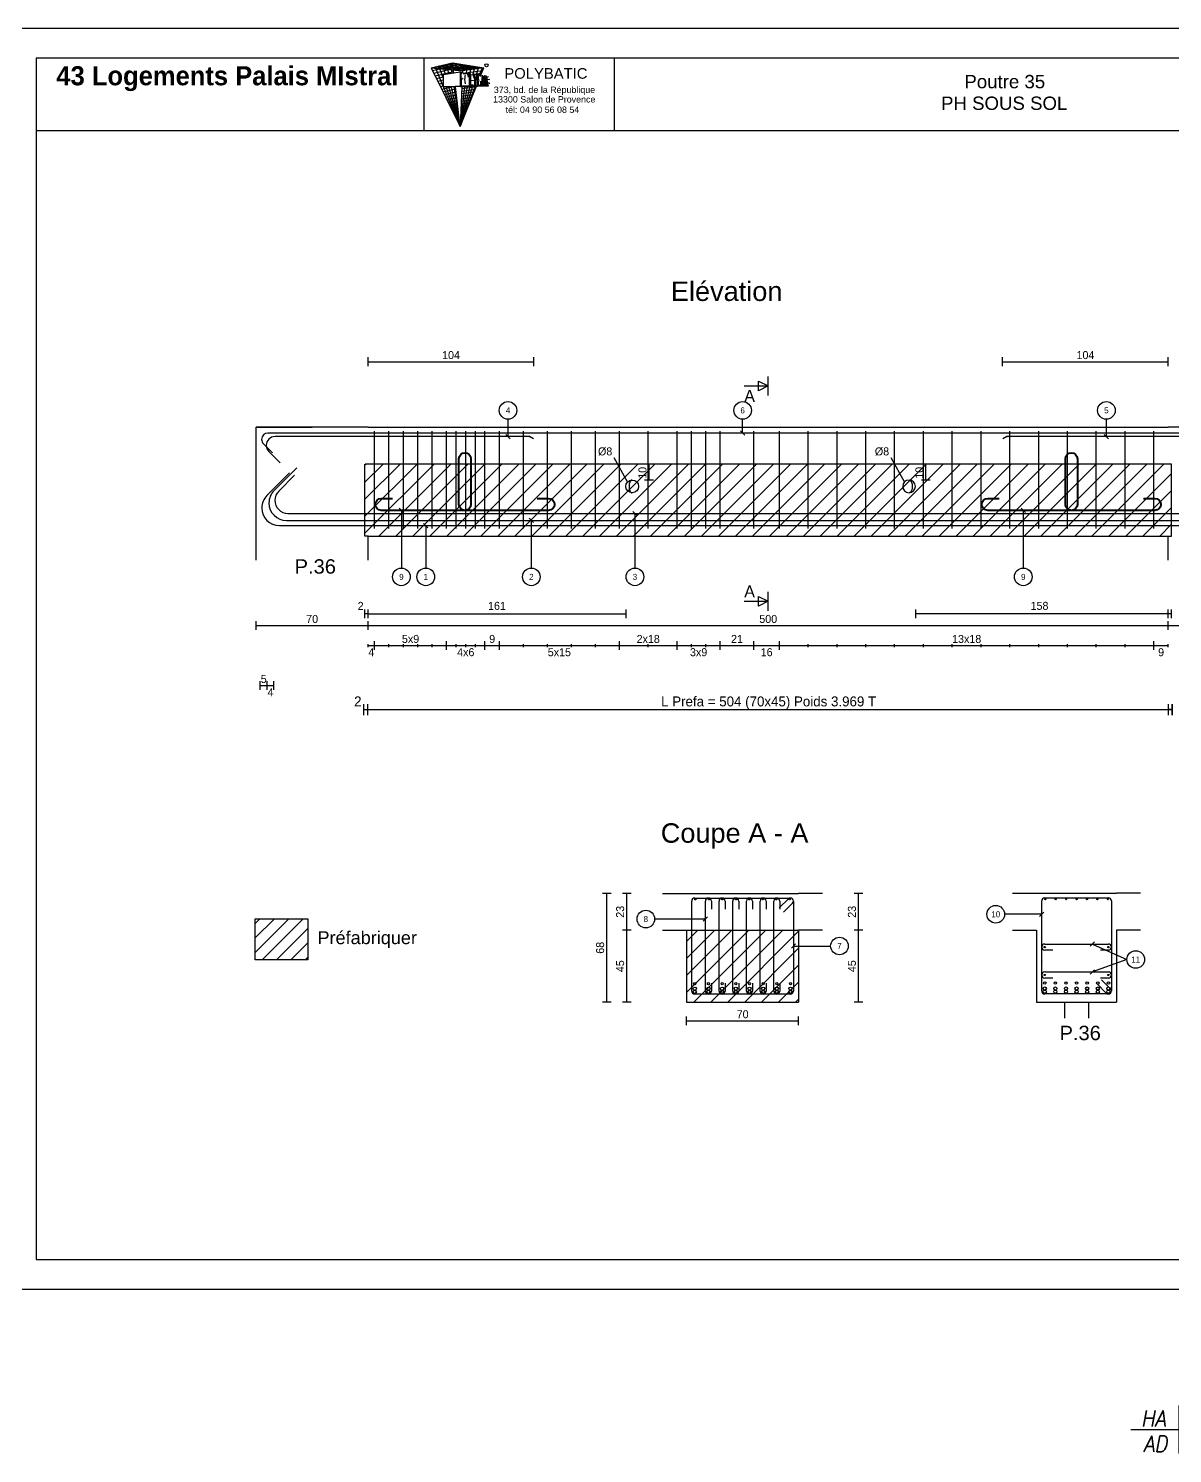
# Model space of a CAD drawing. Extents: x -12912 to 27386, y 1818 to 8189.
# Drawn here: x 14751 to 15466, y 3080 to 3971 of the extents above; entities that cross this region are included whole.
import ezdxf
from ezdxf.enums import TextEntityAlignment as Align

# ---------------------------------------------------------------- set-up
doc = ezdxf.new("R2010")
doc.units = 0
doc.header["$MEASUREMENT"] = 0
doc.linetypes.add('CONTINUE', pattern=[0])
doc.linetypes.add('MEDIUM_DASH', pattern=[0.5, 0.35, -0.15])
doc.layers.get('0').update_dxf_attribs({"linetype": 'CONTINUOUS'})
for name, color, linetype in [('1', 7, 'CONTINUOUS'), ('104', 7, 'CONTINUOUS'), ('173', 7, 'CONTINUOUS'), ('5', 7, 'CONTINUOUS'), ('6', 7, 'CONTINUOUS'), ('7', 7, 'CONTINUOUS'), ('GO-CARTOUCHE', 7, 'CONTINUOUS'), ('GO-TEXTE', 9, 'CONTINUOUS'), ('PYC-HACHURE', 7, 'CONTINUOUS'), ('RDC COFFRAGE', 7, 'CONTINUOUS'), ('STR_TXT', 102, 'CONTINUOUS')]:
    doc.layers.add(name, color=color, linetype=linetype)
doc.layers.add('PYC- HACHURES', color=7, linetype='CONTINUOUS', lineweight=18)
doc.styles.add('ARIAL', font='ARIAL.TTF')
doc.styles.add('Tableau', font='romans.shx', dxfattribs={"width": 0.9, "oblique": 10})
doc.styles.add('TEXTEBA', font='ARIAL.TTF')
pattern_1 = [(45, (-3862.125, -0.885), (-5.303301, 5.303301), [])]

# ---------------------------------------------------------------- blocks, each defined once
blk = doc.blocks.new('A$C20507BFC')
at = {"layer": 'RDC COFFRAGE', "color": 5, "linetype": 'CONTINUE', "lineweight": 40, "ltscale": 0.01}
for points in [[(56, 36.05), (56, 36.05)], [(52.25, 32.3), (52.25, 3.75)], [(59.75, 3.75), (59.75, 32.3)], [(0, 3.75), (0, 3.75)], [(10.84, 7.49), (3.75, 7.49)], [(108.25, 7.49), (101.16, 7.49)], [(112, 3.75), (112, 3.75)], [(3.75, 0), (56, 0)], [(56, 0), (108.25, 0)]]:
    blk.add_lwpolyline(points, dxfattribs=at)
for centre, start, end in [((56, 32.3), 90, 180), ((56, 32.3), 0, 90), ((3.75, 3.75), 90, 180), ((3.75, 3.75), 180, 270), ((56, 3.75), 180, 270), ((56, 3.75), 270, 0), ((108.25, 3.75), 0, 90), ((108.25, 3.75), 270, 0)]:
    blk.add_arc(centre, 3.75, start, end, dxfattribs=at)
blk = doc.blocks.new('A$C2346579C')
at = {"layer": '173', "color": 173}
for points in [[(0, 1.9), (0, 1.9)], [(1.9, 3.8), (41.69, 3.8)], [(43.59, 1.9), (43.59, 1.9)], [(6.9, 0), (1.9, 0)], [(41.69, 0), (36.69, 0)]]:
    blk.add_lwpolyline(points, dxfattribs=at)
for centre, start, end in [((1.9, 1.9), 90, 180), ((1.9, 1.9), 180, 270), ((41.69, 1.9), 0, 90), ((41.69, 1.9), 270, 0)]:
    blk.add_arc(centre, 1.9, start, end, dxfattribs=at)
blk = doc.blocks.new('A$C5E66155F')
at = {"layer": '7', "color": 7}
for points in [[(2.01, 4.39), (2, 4)], [(2, 4), (2.01, 3.61)], [(2.04, 4.78), (2.01, 4.39)], [(2.01, 3.61), (2.04, 3.22)], [(2.09, 5.16), (2.04, 4.78)], [(2.04, 3.22), (2.09, 2.84)], [(2.15, 5.53), (2.09, 5.16)], [(2.09, 2.84), (2.15, 2.47)], [(2.24, 5.89), (2.15, 5.53)], [(2.15, 2.47), (2.24, 2.11)], [(2.34, 6.22), (2.24, 5.89)], [(2.24, 2.11), (2.34, 1.78)], [(2.45, 6.54), (2.34, 6.22)], [(2.34, 1.78), (2.45, 1.46)], [(2.59, 6.83), (2.45, 6.54)], [(2.45, 1.46), (2.59, 1.17)], [(2.73, 7.09), (2.59, 6.83)], [(2.59, 1.17), (2.73, 0.91)], [(2.89, 7.33), (2.73, 7.09)], [(2.73, 0.91), (2.89, 0.67)], [(3.06, 7.53), (2.89, 7.33)], [(2.89, 0.67), (3.06, 0.47)], [(3.23, 7.7), (3.06, 7.53)], [(3.06, 0.47), (3.23, 0.3)], [(3.42, 7.83), (3.23, 7.7)], [(3.23, 0.3), (3.42, 0.17)], [(3.61, 7.92), (3.42, 7.83)], [(3.42, 0.17), (3.61, 0.08)], [(3.8, 7.98), (3.61, 7.92)], [(3.61, 0.08), (3.8, 0.02)], [(4, 8), (3.8, 7.98)], [(3.8, 0.02), (4, 0)]]:
    blk.add_lwpolyline(points, dxfattribs=at)
blk.add_circle((4, 4), 4, dxfattribs=at)
blk = doc.blocks.new('Smallsp')
at = {"layer": 'STR_TXT', "linetype": 'Continuous'}
for points in [[(0, 15), (0, -15)], [(-30, 0), (40, 0)]]:
    blk.add_lwpolyline(points, dxfattribs=at)
at = {"layer": 'STR_TXT', "linetype": 'Continuous', "style": 'Tableau', "oblique": 10, "width": 0.9}
for s, p in [('HA', (-23.6, 1.89)), ('AD', (-22.2, -13.94))]:
    blk.add_text(s, height=10, dxfattribs=at).set_placement(p)
for tag, p in [('SPAD', (1.4, 1.89)), ('SPHA', (1.4, -14.11))]:
    blk.add_attdef(tag, p, '', height=10, dxfattribs=at)

msp = doc.modelspace()

# ---------------------------------------------------------------- hatches: boundary and pattern name
at = {"layer": 'PYC- HACHURES', "lineweight": 15}
h = msp.add_hatch(dxfattribs=at)
h.set_pattern_fill('ANSI31', color=104, scale=60, style=0)
h.set_pattern_definition(pattern_1)
h.paths.add_polyline_path([(15465.477, 3698.435), (14961.477, 3698.435), (14961.477, 3653.435), (14963.477, 3653.435), (15463.477, 3653.435), (15465.477, 3653.435)])
h = msp.add_hatch(dxfattribs=at)
h.set_pattern_fill('ANSI31', color=104, scale=2, style=0)
h.set_pattern_definition([(45, (15098.1707, 4846.948), (-4.490128, 4.490128), [])])
h.paths.add_polyline_path([(14925.777, 3414.374), (14892.856, 3414.374), (14892.856, 3388.723), (14925.777, 3388.723)])
h = msp.add_hatch(dxfattribs=at)
h.set_pattern_fill('ANSI31', color=104, scale=60, style=0)
h.set_pattern_definition(pattern_1)
h.paths.add_polyline_path([(15232.477, 3407.219), (15162.477, 3407.219), (15162.477, 3362.219), (15232.477, 3362.219)])

# ---------------------------------------------------------------- linework, layer by layer
at = {"color": 7, "linetype": 'Continuous'}
for p, q in [((15398.669, 3362.294), (15398.669, 3352.322)), ((15413.631, 3362.294), (15413.631, 3352.322))]:
    msp.add_line(p, q, dxfattribs=at)
at = {"layer": '1', "color": 1}
for points in [[(14918.841, 3696.106), (14904.699, 3681.964)], [(14914.341, 3692.856), (14900.199, 3678.714)], [(14917.478, 3691.433), (14907.579, 3681.534)], [(14896.977, 3670.935), (14896.977, 3670.935)], [(14901.477, 3674.185), (14901.477, 3674.185)], [(14905.177, 3675.735), (14905.177, 3675.735)], [(14907.977, 3659.935), (15486.977, 3659.935)], [(14912.477, 3663.185), (15482.477, 3663.185)], [(14913.377, 3667.535), (15481.577, 3667.535)]]:
    msp.add_lwpolyline(points, dxfattribs=at)
for centre, radius in [((15167.577, 3373.819), 0.7), ((15176.12, 3373.819), 0.7), ((15184.663, 3373.819), 0.7), ((15193.206, 3373.819), 0.7), ((15201.749, 3373.819), 0.7), ((15210.292, 3373.819), 0.7), ((15218.834, 3373.819), 0.7), ((15227.377, 3373.819), 0.7), ((15386.25, 3374.194), 0.8), ((15392.884, 3374.194), 0.8), ((15399.517, 3374.194), 0.8), ((15406.15, 3374.194), 0.8), ((15412.784, 3374.194), 0.8), ((15419.417, 3374.194), 0.8), ((15426.05, 3374.194), 0.8), ((15167.577, 3370.719), 1), ((15167.577, 3368.719), 1), ((15176.12, 3370.719), 1), ((15176.12, 3368.719), 1), ((15184.663, 3370.719), 1), ((15184.663, 3368.719), 1), ((15193.206, 3370.719), 1), ((15193.206, 3368.719), 1), ((15201.749, 3370.719), 1), ((15201.749, 3368.719), 1), ((15210.292, 3370.719), 1), ((15210.292, 3368.719), 1), ((15218.834, 3370.719), 1), ((15218.834, 3368.719), 1), ((15227.377, 3370.719), 1), ((15227.377, 3368.719), 1), ((15386.25, 3370.794), 1), ((15386.25, 3368.794), 1), ((15392.884, 3370.794), 1), ((15392.884, 3368.794), 1), ((15399.517, 3370.794), 1), ((15399.517, 3368.794), 1), ((15406.15, 3370.794), 1), ((15406.15, 3368.794), 1), ((15412.784, 3370.794), 1), ((15412.784, 3368.794), 1), ((15419.417, 3370.794), 1), ((15419.417, 3368.794), 1), ((15426.05, 3370.794), 1), ((15426.05, 3368.794), 1)]:
    msp.add_circle(centre, radius, dxfattribs=at)
for centre, radius, start, end in [((14907.977, 3670.935), 11, 135, 180), ((14912.477, 3674.185), 11, 135, 180), ((14913.377, 3675.735), 8.2, 135, 180), ((14907.977, 3670.935), 11, 180, 270), ((14912.477, 3674.185), 11, 180, 270), ((14913.377, 3675.735), 8.2, 180, 270)]:
    msp.add_arc(centre, radius, start, end, dxfattribs=at)
at = {"layer": '104', "color": 104}
for points in [[(15213.477, 3747.185), (15207.477, 3744.185), (15207.477, 3750.185), (15213.477, 3747.185)], [(15213.477, 3612.685), (15207.477, 3609.685), (15207.477, 3615.685), (15213.477, 3612.685)]]:
    msp.add_lwpolyline(points, close=True, dxfattribs=at)
for points in [[(15213.477, 3741.185), (15213.477, 3753.185)], [(15198.477, 3747.185), (15213.477, 3747.185)], [(15213.477, 3606.685), (15213.477, 3618.685)], [(15198.477, 3612.685), (15213.477, 3612.685)]]:
    msp.add_lwpolyline(points, dxfattribs=at)
at = {"layer": '173', "color": 173}
for points in [[(14896.877, 3713.835), (14896.877, 3713.835)], [(15494.177, 3717.735), (14900.777, 3717.735)], [(14967.477, 3658.135), (14967.477, 3718.935)], [(14976.477, 3658.135), (14976.477, 3718.935)], [(14985.477, 3658.135), (14985.477, 3718.935)], [(14994.477, 3658.135), (14994.477, 3718.935)], [(15003.477, 3658.135), (15003.477, 3718.935)], [(15012.477, 3658.135), (15012.477, 3718.935)], [(15018.477, 3658.135), (15018.477, 3718.935)], [(15024.477, 3658.135), (15024.477, 3718.935)], [(15030.477, 3658.135), (15030.477, 3718.935)], [(15036.477, 3658.135), (15036.477, 3718.935)], [(15045.477, 3658.135), (15045.477, 3718.935)], [(15060.477, 3658.135), (15060.477, 3718.935)], [(15075.477, 3658.135), (15075.477, 3718.935)], [(15090.477, 3658.135), (15090.477, 3718.935)], [(15105.477, 3658.135), (15105.477, 3718.935)], [(15120.477, 3658.135), (15120.477, 3718.935)], [(15138.477, 3658.135), (15138.477, 3718.935)], [(15156.477, 3658.135), (15156.477, 3718.935)], [(15165.477, 3658.135), (15165.477, 3718.935)], [(15174.477, 3658.135), (15174.477, 3718.935)], [(15183.477, 3658.135), (15183.477, 3718.935)], [(15204.477, 3658.135), (15204.477, 3718.935)], [(15220.477, 3658.135), (15220.477, 3718.935)], [(15238.477, 3658.135), (15238.477, 3718.935)], [(15256.477, 3658.135), (15256.477, 3718.935)], [(15274.477, 3658.135), (15274.477, 3718.935)], [(15292.477, 3658.135), (15292.477, 3718.935)], [(15310.477, 3658.135), (15310.477, 3718.935)], [(15328.477, 3658.135), (15328.477, 3718.935)], [(15346.477, 3658.135), (15346.477, 3718.935)], [(15364.477, 3658.135), (15364.477, 3718.935)], [(15382.477, 3658.135), (15382.477, 3718.935)], [(15400.477, 3658.135), (15400.477, 3718.935)], [(15418.477, 3658.135), (15418.477, 3718.935)], [(15436.477, 3658.135), (15436.477, 3718.935)], [(15454.477, 3658.135), (15454.477, 3718.935)], [(14898.02, 3711.078), (14903.676, 3705.421)], [(15167.577, 3427.319), (15227.377, 3427.319)], [(15176.12, 3427.319), (15176.12, 3427.319)], [(15184.663, 3427.319), (15184.663, 3427.319)], [(15193.206, 3427.319), (15193.206, 3427.319)], [(15201.749, 3427.319), (15201.749, 3427.319)], [(15210.292, 3427.319), (15210.292, 3427.319)], [(15218.834, 3427.319), (15218.834, 3427.319)], [(15227.377, 3427.319), (15227.377, 3427.319)], [(15386.25, 3427.394), (15426.05, 3427.394)], [(15392.884, 3427.394), (15392.884, 3427.394)], [(15399.517, 3427.394), (15399.517, 3427.394)], [(15406.15, 3427.394), (15406.15, 3427.394)], [(15412.784, 3427.394), (15412.784, 3427.394)], [(15419.417, 3427.394), (15419.417, 3427.394)], [(15426.05, 3427.394), (15426.05, 3427.394)], [(15165.677, 3369.219), (15165.677, 3425.419)], [(15174.22, 3369.219), (15174.22, 3425.419)], [(15178.02, 3425.419), (15178.02, 3420.419)], [(15182.763, 3369.219), (15182.763, 3425.419)], [(15186.563, 3425.419), (15186.563, 3420.419)], [(15191.306, 3369.219), (15191.306, 3425.419)], [(15195.106, 3425.419), (15195.106, 3420.419)], [(15199.849, 3369.219), (15199.849, 3425.419)], [(15203.649, 3425.419), (15203.649, 3420.419)], [(15208.392, 3369.219), (15208.392, 3425.419)], [(15212.192, 3425.419), (15212.192, 3420.419)], [(15216.934, 3369.219), (15216.934, 3425.419)], [(15220.377, 3421.106), (15226.034, 3426.763)], [(15220.734, 3425.419), (15220.734, 3420.419)], [(15228.721, 3424.076), (15223.064, 3418.419)], [(15229.277, 3425.419), (15229.277, 3369.219)], [(15229.277, 3425.419), (15229.277, 3425.419)], [(15384.35, 3369.294), (15384.35, 3425.494)], [(15427.95, 3425.494), (15427.95, 3369.294)], [(15427.95, 3425.494), (15427.95, 3425.494)], [(15385.024, 3387.605), (15385.024, 3387.605)], [(15178.02, 3374.219), (15178.02, 3369.219)], [(15186.563, 3374.219), (15186.563, 3369.219)], [(15195.106, 3374.219), (15195.106, 3369.219)], [(15203.649, 3374.219), (15203.649, 3369.219)], [(15212.192, 3374.219), (15212.192, 3369.219)], [(15220.734, 3374.219), (15220.734, 3369.219)], [(15427.394, 3370.638), (15421.737, 3376.294)], [(15227.377, 3367.319), (15167.577, 3367.319)], [(15176.12, 3367.319), (15176.12, 3367.319)], [(15184.663, 3367.319), (15184.663, 3367.319)], [(15193.206, 3367.319), (15193.206, 3367.319)], [(15201.749, 3367.319), (15201.749, 3367.319)], [(15210.292, 3367.319), (15210.292, 3367.319)], [(15218.834, 3367.319), (15218.834, 3367.319)], [(15426.05, 3367.394), (15386.25, 3367.394)], [(15392.884, 3367.394), (15392.884, 3367.394)], [(15399.517, 3367.394), (15399.517, 3367.394)], [(15406.15, 3367.394), (15406.15, 3367.394)], [(15412.784, 3367.394), (15412.784, 3367.394)], [(15419.05, 3373.607), (15424.707, 3367.951)], [(15419.417, 3367.394), (15419.417, 3367.394)]]:
    msp.add_lwpolyline(points, dxfattribs=at)
for centre in [(15167.977, 3426.519), (15176.406, 3426.519), (15184.834, 3426.519), (15193.263, 3426.519), (15201.692, 3426.519), (15210.12, 3426.519), (15218.549, 3426.519), (15226.977, 3426.519), (15386.65, 3426.594), (15393.15, 3426.594), (15399.65, 3426.594), (15406.15, 3426.594), (15412.65, 3426.594), (15419.15, 3426.594), (15425.65, 3426.594), (15386.25, 3396.668), (15426.04, 3396.668), (15386.25, 3379.23), (15426.04, 3379.23)]:
    msp.add_circle(centre, 0.4, dxfattribs=at)
for centre, radius, start, end in [((14900.777, 3713.835), 3.9, 90, 180), ((14900.777, 3713.835), 3.9, 180, 225), ((15167.577, 3425.419), 1.9, 90, 180), ((15176.12, 3425.419), 1.9, 90, 180), ((15176.12, 3425.419), 1.9, 0, 90), ((15184.663, 3425.419), 1.9, 90, 180), ((15184.663, 3425.419), 1.9, 0, 90), ((15193.206, 3425.419), 1.9, 90, 180), ((15193.206, 3425.419), 1.9, 0, 90), ((15201.749, 3425.419), 1.9, 90, 180), ((15201.749, 3425.419), 1.9, 0, 90), ((15210.292, 3425.419), 1.9, 90, 180), ((15210.292, 3425.419), 1.9, 0, 90), ((15218.834, 3425.419), 1.9, 90, 180), ((15218.834, 3425.419), 1.9, 0, 90), ((15227.377, 3425.419), 1.9, 90, 135), ((15227.377, 3425.419), 1.9, 0, 90), ((15386.25, 3425.494), 1.9, 90, 180), ((15426.05, 3425.494), 1.9, 0, 90), ((15227.377, 3425.419), 1.9, 315, 0), ((15167.577, 3369.219), 1.9, 180, 270), ((15176.12, 3369.219), 1.9, 180, 270), ((15176.12, 3369.219), 1.9, 270, 0), ((15184.663, 3369.219), 1.9, 180, 270), ((15184.663, 3369.219), 1.9, 270, 0), ((15193.206, 3369.219), 1.9, 180, 270), ((15193.206, 3369.219), 1.9, 270, 0), ((15201.749, 3369.219), 1.9, 180, 270), ((15201.749, 3369.219), 1.9, 270, 0), ((15210.292, 3369.219), 1.9, 180, 270), ((15210.292, 3369.219), 1.9, 270, 0), ((15218.834, 3369.219), 1.9, 180, 270), ((15218.834, 3369.219), 1.9, 270, 0), ((15227.377, 3369.219), 1.9, 270, 0), ((15386.25, 3369.294), 1.9, 180, 270), ((15426.05, 3369.294), 1.9, 225, 270), ((15426.05, 3369.294), 1.9, 270, 0), ((15426.05, 3369.294), 1.9, 0, 45)]:
    msp.add_arc(centre, radius, start, end, dxfattribs=at)
at = {"layer": '5', "color": 5}
for p, q in [((15117.075, 3702.561), (15125.563, 3687.176)), ((15290.075, 3702.561), (15298.563, 3687.176)), ((15124.477, 3607.541), (15124.477, 3602.041)), ((15305.477, 3607.541), (15305.477, 3602.041)), ((14963.477, 3604.791), (14961.477, 3604.791)), ((14963.477, 3604.791), (15124.477, 3604.791)), ((15463.477, 3604.791), (15305.477, 3604.791)), ((15465.477, 3604.791), (15463.477, 3604.791))]:
    msp.add_line(p, q, dxfattribs=at)
for points in [[(14963.477, 3759.602), (14963.477, 3765.102)], [(14963.477, 3762.352), (15067.058, 3762.352)], [(15067.058, 3759.602), (15067.058, 3765.102)], [(15359.897, 3759.602), (15359.897, 3765.102)], [(15359.897, 3762.352), (15463.477, 3762.352)], [(15463.477, 3759.602), (15463.477, 3765.102)], [(15064.325, 3715.585), (14905.277, 3715.585)], [(15066.808, 3714.152), (15064.325, 3715.585)], [(15362.629, 3715.585), (15360.147, 3714.152)], [(15489.677, 3715.585), (15362.629, 3715.585)], [(14899.777, 3710.085), (14899.777, 3710.085)], [(14901.388, 3706.196), (14908.459, 3699.125)], [(15141.757, 3698.435), (15136.257, 3698.435)], [(15139.007, 3688.435), (15139.007, 3698.435)], [(15314.757, 3698.435), (15309.257, 3698.435)], [(15312.007, 3688.435), (15312.007, 3698.435)], [(15141.757, 3688.435), (15136.257, 3688.435)], [(15314.757, 3688.435), (15309.257, 3688.435)], [(14961.477, 3602.041), (14961.477, 3607.541)], [(14963.477, 3602.041), (14963.477, 3607.541)], [(15463.477, 3602.041), (15463.477, 3607.541)], [(15465.477, 3602.041), (15465.477, 3607.541)], [(14893.477, 3594.769), (14893.477, 3600.269)], [(14893.477, 3597.519), (14963.477, 3597.519)], [(14963.477, 3594.769), (14963.477, 3600.269)], [(14963.477, 3597.519), (15463.477, 3597.519)], [(15463.477, 3594.769), (15463.477, 3600.269)], [(15463.477, 3597.519), (15501.477, 3597.519)], [(14967.477, 3582.269), (14967.477, 3587.769)], [(15012.477, 3582.269), (15012.477, 3587.769)], [(15036.477, 3582.269), (15036.477, 3587.769)], [(15045.477, 3582.269), (15045.477, 3587.769)], [(15120.477, 3582.269), (15120.477, 3587.769)], [(15156.477, 3582.269), (15156.477, 3587.769)], [(15183.477, 3582.269), (15183.477, 3587.769)], [(15204.477, 3582.269), (15204.477, 3587.769)], [(15220.477, 3582.269), (15220.477, 3587.769)], [(15454.477, 3582.269), (15454.477, 3587.769)], [(14963.477, 3584.102), (14963.477, 3585.935)], [(14963.477, 3585.019), (14967.477, 3585.019)], [(14967.477, 3584.102), (14967.477, 3585.935)], [(14967.477, 3585.019), (14976.477, 3585.019)], [(14967.477, 3585.019), (15012.477, 3585.019)], [(14976.477, 3584.102), (14976.477, 3585.935)], [(14976.477, 3585.019), (14985.477, 3585.019)], [(14985.477, 3584.102), (14985.477, 3585.935)], [(14985.477, 3585.019), (14994.477, 3585.019)], [(14994.477, 3584.102), (14994.477, 3585.935)], [(14994.477, 3585.019), (15003.477, 3585.019)], [(15003.477, 3584.102), (15003.477, 3585.935)], [(15003.477, 3585.019), (15012.477, 3585.019)], [(15012.477, 3584.102), (15012.477, 3585.935)], [(15012.477, 3585.019), (15018.477, 3585.019)], [(15012.477, 3585.019), (15036.477, 3585.019)], [(15018.477, 3584.102), (15018.477, 3585.935)], [(15018.477, 3585.019), (15024.477, 3585.019)], [(15024.477, 3584.102), (15024.477, 3585.935)], [(15024.477, 3585.019), (15030.477, 3585.019)], [(15030.477, 3584.102), (15030.477, 3585.935)], [(15030.477, 3585.019), (15036.477, 3585.019)], [(15036.477, 3584.102), (15036.477, 3585.935)], [(15036.477, 3585.019), (15045.477, 3585.019)], [(15045.477, 3584.102), (15045.477, 3585.935)], [(15045.477, 3585.019), (15060.477, 3585.019)], [(15045.477, 3585.019), (15120.477, 3585.019)], [(15060.477, 3584.102), (15060.477, 3585.935)], [(15060.477, 3585.019), (15075.477, 3585.019)], [(15075.477, 3584.102), (15075.477, 3585.935)], [(15075.477, 3585.019), (15090.477, 3585.019)], [(15090.477, 3584.102), (15090.477, 3585.935)], [(15090.477, 3585.019), (15105.477, 3585.019)], [(15105.477, 3584.102), (15105.477, 3585.935)], [(15105.477, 3585.019), (15120.477, 3585.019)], [(15120.477, 3584.102), (15120.477, 3585.935)], [(15120.477, 3585.019), (15138.477, 3585.019)], [(15120.477, 3585.019), (15156.477, 3585.019)], [(15138.477, 3584.102), (15138.477, 3585.935)], [(15138.477, 3585.019), (15156.477, 3585.019)], [(15156.477, 3584.102), (15156.477, 3585.935)], [(15156.477, 3585.019), (15165.477, 3585.019)], [(15156.477, 3585.019), (15183.477, 3585.019)], [(15165.477, 3584.102), (15165.477, 3585.935)], [(15165.477, 3585.019), (15174.477, 3585.019)], [(15174.477, 3584.102), (15174.477, 3585.935)], [(15174.477, 3585.019), (15183.477, 3585.019)], [(15183.477, 3584.102), (15183.477, 3585.935)], [(15183.477, 3585.019), (15204.477, 3585.019)], [(15204.477, 3584.102), (15204.477, 3585.935)], [(15204.477, 3585.019), (15220.477, 3585.019)], [(15220.477, 3584.102), (15220.477, 3585.935)], [(15220.477, 3585.019), (15238.477, 3585.019)], [(15220.477, 3585.019), (15454.477, 3585.019)], [(15238.477, 3584.102), (15238.477, 3585.935)], [(15238.477, 3585.019), (15256.477, 3585.019)], [(15256.477, 3584.102), (15256.477, 3585.935)], [(15256.477, 3585.019), (15274.477, 3585.019)], [(15274.477, 3584.102), (15274.477, 3585.935)], [(15274.477, 3585.019), (15292.477, 3585.019)], [(15292.477, 3584.102), (15292.477, 3585.935)], [(15292.477, 3585.019), (15310.477, 3585.019)], [(15310.477, 3584.102), (15310.477, 3585.935)], [(15310.477, 3585.019), (15328.477, 3585.019)], [(15328.477, 3584.102), (15328.477, 3585.935)], [(15328.477, 3585.019), (15346.477, 3585.019)], [(15346.477, 3584.102), (15346.477, 3585.935)], [(15346.477, 3585.019), (15364.477, 3585.019)], [(15364.477, 3584.102), (15364.477, 3585.935)], [(15364.477, 3585.019), (15382.477, 3585.019)], [(15382.477, 3584.102), (15382.477, 3585.935)], [(15382.477, 3585.019), (15400.477, 3585.019)], [(15400.477, 3584.102), (15400.477, 3585.935)], [(15400.477, 3585.019), (15418.477, 3585.019)], [(15418.477, 3584.102), (15418.477, 3585.935)], [(15418.477, 3585.019), (15436.477, 3585.019)], [(15436.477, 3584.102), (15436.477, 3585.935)], [(15436.477, 3585.019), (15454.477, 3585.019)], [(15454.477, 3584.102), (15454.477, 3585.935)], [(15454.477, 3585.019), (15463.477, 3585.019)], [(15463.477, 3584.102), (15463.477, 3585.935)], [(14895.977, 3557.269), (14895.977, 3562.769)], [(14900.477, 3557.269), (14900.477, 3562.769)], [(14904.477, 3557.269), (14904.477, 3562.769)], [(14895.977, 3560.019), (14900.477, 3560.019)], [(14900.477, 3560.019), (14904.477, 3560.019)], [(15115.311, 3430.219), (15109.811, 3430.219)], [(15112.561, 3362.219), (15112.561, 3430.219)], [(15127.811, 3430.219), (15122.311, 3430.219)], [(15125.061, 3407.219), (15125.061, 3430.219)], [(15272.644, 3430.219), (15267.144, 3430.219)], [(15269.894, 3407.219), (15269.894, 3430.219)], [(15127.811, 3407.219), (15122.311, 3407.219)], [(15125.061, 3362.219), (15125.061, 3407.219)], [(15272.644, 3407.219), (15267.144, 3407.219)], [(15269.894, 3362.219), (15269.894, 3407.219)], [(15115.311, 3362.219), (15109.811, 3362.219)], [(15127.811, 3362.219), (15122.311, 3362.219)], [(15272.644, 3362.219), (15267.144, 3362.219)], [(15162.477, 3347.803), (15162.477, 3353.303)], [(15162.477, 3350.553), (15232.477, 3350.553)], [(15232.477, 3347.803), (15232.477, 3353.303)]]:
    msp.add_lwpolyline(points, dxfattribs=at)
for start, end in [(90, 180), (180, 225)]:
    msp.add_arc((14905.277, 3710.085), 5.5, start, end, dxfattribs=at)
for p in [(15064.325, 3715.585), (15362.629, 3715.585)]:
    msp.add_point(p, dxfattribs=at)
at = {"layer": '6', "color": 6}
for points in [[(15050.879, 3715.585), (15050.879, 3726.435)], [(15197.477, 3717.735), (15197.477, 3726.435)], [(15424.787, 3715.585), (15424.787, 3726.435)], [(15049.554, 3716.911), (15052.205, 3714.26)], [(15196.151, 3719.061), (15198.803, 3716.41)], [(15423.461, 3716.911), (15426.113, 3714.26)], [(14985.579, 3668.148), (14982.928, 3670.8)], [(14984.253, 3669.474), (14984.253, 3633.435)], [(15131.511, 3666.21), (15128.86, 3668.861)], [(15374.168, 3668.148), (15371.517, 3670.8)], [(15372.842, 3669.474), (15372.842, 3633.435)], [(15000.81, 3658.61), (14998.158, 3661.261)], [(14999.484, 3659.935), (14999.484, 3633.435)], [(15066.763, 3661.86), (15064.111, 3664.511)], [(15065.437, 3663.185), (15065.437, 3633.435)], [(15130.185, 3667.535), (15130.185, 3633.435)], [(15383.024, 3415.833), (15385.676, 3418.485)], [(15174.22, 3414.179), (15142.477, 3414.179)], [(15172.894, 3412.854), (15175.546, 3415.505)], [(15384.35, 3417.159), (15361.15, 3417.159)], [(15230.603, 3398.645), (15227.951, 3395.994)], [(15229.277, 3397.319), (15252.477, 3397.319)], [(15417.356, 3399.893), (15414.704, 3397.242)], [(15416.03, 3398.568), (15437.624, 3388.809)], [(15437.624, 3388.809), (15415.993, 3381.13)], [(15417.356, 3382.456), (15414.704, 3379.804)]]:
    msp.add_lwpolyline(points, dxfattribs=at)
for centre in [(15050.879, 3731.935), (15197.477, 3731.935), (15424.787, 3731.935), (14984.253, 3627.935), (14999.484, 3627.935), (15065.437, 3627.935), (15130.185, 3627.935), (15372.842, 3627.935), (15136.977, 3414.179), (15355.65, 3417.159), (15257.977, 3397.319), (15443.124, 3388.896)]:
    msp.add_circle(centre, 5.5, dxfattribs=at)
at = {"layer": '7', "color": 7}
for points in [[(14963.477, 3721.435), (14893.477, 3721.435)], [(14893.477, 3638.435), (14893.477, 3721.435)], [(14893.477, 3721.435), (14928.477, 3721.435)], [(14963.477, 3721.435), (15463.477, 3721.435)], [(15501.477, 3721.435), (15463.477, 3721.435)], [(14963.477, 3653.435), (14961.477, 3653.435), (14961.477, 3698.435)], [(15463.477, 3653.435), (15465.477, 3653.435), (15465.477, 3698.435)], [(14893.477, 3638.435), (14893.477, 3653.435)], [(14963.477, 3653.435), (15463.477, 3653.435)], [(14963.477, 3638.435), (14963.477, 3653.435)], [(15463.477, 3638.435), (15463.477, 3653.435)], [(15147.477, 3430.219), (15162.477, 3430.219)], [(15162.477, 3430.219), (15232.477, 3430.219)], [(15247.477, 3430.219), (15232.477, 3430.219)], [(15366.15, 3430.294), (15381.15, 3430.294)], [(15381.15, 3430.294), (15431.15, 3430.294)], [(15446.15, 3430.294), (15431.15, 3430.294)], [(15147.477, 3407.219), (15162.477, 3407.219)], [(15162.477, 3407.219), (15162.477, 3362.219)], [(15247.477, 3407.219), (15232.477, 3407.219)], [(15232.477, 3407.219), (15232.477, 3362.219)], [(15366.15, 3407.294), (15381.15, 3407.294)], [(15381.15, 3407.294), (15381.15, 3362.294)], [(15446.15, 3407.294), (15431.15, 3407.294)], [(15431.15, 3407.294), (15431.15, 3362.294)], [(15162.477, 3362.219), (15232.477, 3362.219)], [(15381.15, 3362.294), (15431.15, 3362.294)]]:
    msp.add_lwpolyline(points, dxfattribs=at)
at = {"layer": '7', "color": 7, "linetype": 'MEDIUM_DASH'}
for points in [[(15465.477, 3698.435), (14961.477, 3698.435)], [(15162.477, 3407.219), (15232.477, 3407.219)]]:
    msp.add_lwpolyline(points, dxfattribs=at)
at = {"layer": '7', "color": 7}
msp.add_lwpolyline([(14892.856, 3414.374), (14925.777, 3414.374), (14925.777, 3388.723), (14892.856, 3388.723)], close=True, dxfattribs=at)
at = {"layer": 'GO-CARTOUCHE', "color": 9, "linetype": 'CONTINUE'}
for p, q in [((15002.834, 3945.98), (15016.228, 3949.095)), ((15002.834, 3945.98), (15022.457, 3944.111)), ((15002.834, 3945.98), (15020.9, 3909.227)), ((15003.656, 3944.31), (15016.44, 3947.283)), ((15004.344, 3945.836), (15017.737, 3948.855)), ((15004.477, 3942.639), (15016.652, 3945.471)), ((15010.31, 3934.498), (15005.261, 3946.545)), ((15005.261, 3946.545), (15024.892, 3944.451)), ((15005.298, 3940.969), (15016.865, 3943.658)), ((15007.363, 3945.549), (15020.755, 3948.376)), ((15010.31, 3939.593), (15007.688, 3947.109)), ((15007.688, 3947.109), (15027.326, 3944.791)), ((15010.115, 3947.673), (15029.761, 3945.131)), ((15011.752, 3941.839), (15010.115, 3947.673)), ((15010.381, 3945.261), (15023.774, 3947.897)), ((15013.847, 3942.147), (15012.542, 3948.238)), ((15012.542, 3948.238), (15032.195, 3945.47)), ((15013.4, 3944.974), (15026.792, 3947.418)), ((15015.921, 3942.452), (15014.969, 3948.802)), ((15014.969, 3948.802), (15034.63, 3945.81)), ((15016.988, 3942.609), (15016.228, 3949.095)), ((15016.228, 3949.095), (15035.85, 3945.98)), ((15016.419, 3944.686), (15029.81, 3946.939)), ((15019.438, 3944.399), (15032.829, 3946.46)), ((15020.947, 3944.255), (15034.338, 3946.22)), ((15022.457, 3944.111), (15022.405, 3942.949)), ((15035.85, 3945.98), (15022.457, 3944.111)), ((15022.892, 3942.596), (15035.171, 3944.31)), ((15024.892, 3944.451), (15024.669, 3942.485)), ((15027.326, 3944.791), (15026.786, 3942.264)), ((15029.761, 3945.131), (15028.969, 3941.923)), ((15032.195, 3945.47), (15030.967, 3941.531)), ((15034.63, 3945.81), (15032.938, 3941.302)), ((15033.764, 3940.853), (15035.85, 3945.98)), ((15006.119, 3939.298), (15010.31, 3940.273)), ((15006.94, 3937.628), (15010.31, 3938.411)), ((15007.761, 3935.957), (15010.31, 3936.55)), ((15020.9, 3943.184), (15010.31, 3941.627)), ((15010.31, 3941.627), (15010.31, 3934.151)), ((15010.31, 3934.151), (15021.523, 3934.774)), ((15022.643, 3942.912), (15020.9, 3943.184)), ((15020.9, 3943.184), (15020.9, 3934.169)), ((15021.523, 3939.556), (15021.523, 3942.456)), ((15022.315, 3942.332), (15021.523, 3942.456)), ((15021.523, 3939.556), (15022.15, 3939.507)), ((15022.375, 3938.865), (15021.523, 3938.931)), ((15021.523, 3938.931), (15021.523, 3934.774)), ((15021.523, 3934.774), (15029.029, 3934.774)), ((15022.689, 3939.174), (15022.375, 3938.865)), ((15023.091, 3942.253), (15025.057, 3942.539)), ((15023.807, 3939.581), (15023.768, 3938.728)), ((15023.768, 3938.728), (15023.828, 3937.436)), ((15023.945, 3940.631), (15023.807, 3939.581)), ((15023.828, 3937.436), (15024.115, 3935.97)), ((15024.172, 3941.468), (15023.945, 3940.631)), ((15025.811, 3941.765), (15025.449, 3942.348)), ((15026.755, 3942.269), (15025.604, 3942.099)), ((15026.056, 3941.066), (15025.811, 3941.765)), ((15026.243, 3940.058), (15026.056, 3941.066)), ((15026.752, 3934.773), (15031.899, 3934.774)), ((15026.755, 3934.774), (15026.755, 3942.275)), ((15027.378, 3942.171), (15026.755, 3942.269)), ((15027.378, 3935.397), (15027.378, 3942.171)), ((15027.378, 3941.654), (15028.939, 3941.869)), ((15027.378, 3941.654), (15027.379, 3935.397)), ((15027.378, 3935.397), (15029.029, 3935.397)), ((15027.379, 3937.932), (15030.209, 3938.18)), ((15027.379, 3935.397), (15029.029, 3935.392)), ((15028.918, 3941.93), (15030.209, 3938.18)), ((15029.475, 3941.843), (15028.918, 3941.93)), ((15028.939, 3941.869), (15030.209, 3938.18)), ((15029.029, 3934.774), (15029.029, 3935.397)), ((15029.029, 3934.774), (15030.213, 3934.774)), ((15029.151, 3941.894), (15034.491, 3942.639)), ((15029.475, 3941.843), (15030.503, 3938.856)), ((15031.228, 3941.569), (15029.649, 3941.337)), ((15030.209, 3934.774), (15030.209, 3938.18)), ((15030.209, 3935.392), (15030.213, 3934.774)), ((15030.213, 3934.774), (15030.832, 3934.774)), ((15031.228, 3941.569), (15030.503, 3938.856)), ((15031.724, 3941.492), (15030.832, 3938.156)), ((15030.832, 3934.782), (15030.835, 3938.168)), ((15030.832, 3934.774), (15030.832, 3938.156)), ((15030.835, 3938.168), (15031.705, 3941.423)), ((15031.724, 3941.492), (15031.228, 3941.569)), ((15031.705, 3941.423), (15031.891, 3941.451)), ((15031.891, 3941.466), (15031.71, 3941.439)), ((15031.884, 3934.78), (15037.282, 3934.78)), ((15031.886, 3934.553), (15038.725, 3934.772)), ((15031.891, 3934.774), (15031.891, 3941.466)), ((15033.097, 3941.277), (15031.891, 3941.466)), ((15031.891, 3934.774), (15033.211, 3934.774)), ((15033.03, 3940.846), (15032.327, 3940.956)), ((15032.327, 3938.332), (15032.327, 3940.956)), ((15032.327, 3938.332), (15032.895, 3938.288)), ((15032.327, 3937.895), (15032.861, 3937.853)), ((15032.327, 3935.21), (15032.327, 3937.895)), ((15032.327, 3935.21), (15033.077, 3935.21)), ((15033.453, 3934.987), (15033.205, 3934.78)), ((15033.205, 3934.78), (15034.059, 3934.78)), ((15033.632, 3935.372), (15033.453, 3934.987)), ((15033.511, 3940.927), (15033.812, 3940.969)), ((15034.819, 3941.008), (15033.563, 3940.823)), ((15033.588, 3937.513), (15033.668, 3937.261)), ((15033.734, 3935.866), (15033.632, 3935.372)), ((15033.668, 3937.261), (15033.747, 3936.78)), ((15033.765, 3936.312), (15033.734, 3935.866)), ((15033.747, 3936.78), (15033.765, 3936.312)), ((15034.128, 3935.246), (15034.072, 3934.78)), ((15034.191, 3935.771), (15034.128, 3935.246)), ((15034.243, 3936.208), (15034.191, 3935.771)), ((15034.293, 3936.627), (15034.243, 3936.208)), ((15034.344, 3937.049), (15034.293, 3936.627)), ((15034.37, 3937.268), (15034.344, 3937.049)), ((15034.388, 3937.412), (15034.37, 3937.268)), ((15034.402, 3937.528), (15034.388, 3937.412)), ((15034.434, 3937.799), (15034.402, 3937.528)), ((15034.501, 3938.359), (15034.434, 3937.799)), ((15034.575, 3938.973), (15034.501, 3938.359)), ((15034.757, 3936.831), (15034.511, 3934.78)), ((15034.819, 3941.008), (15034.575, 3938.973)), ((15034.757, 3936.831), (15035.194, 3936.798)), ((15034.809, 3937.265), (15034.972, 3938.626)), ((15034.809, 3937.265), (15035.14, 3937.239)), ((15035.13, 3940.959), (15034.819, 3941.008)), ((15034.972, 3938.626), (15035.14, 3937.239)), ((15035.13, 3940.959), (15035.877, 3934.78)), ((15035.157, 3940.736), (15035.878, 3940.842)), ((15035.194, 3936.798), (15035.438, 3934.774)), ((15035.207, 3940.321), (15035.878, 3940.401)), ((15035.218, 3940.227), (15036.282, 3940.338)), ((15035.878, 3940.842), (15035.878, 3940.401)), ((15037.123, 3940.648), (15035.878, 3940.842)), ((15035.878, 3940.401), (15036.282, 3940.338)), ((15036.282, 3934.78), (15036.282, 3940.338)), ((15036.719, 3940.27), (15037.123, 3940.206)), ((15036.719, 3934.78), (15036.719, 3940.27)), ((15036.719, 3940.171), (15037.123, 3940.206)), ((15036.719, 3934.78), (15037.282, 3934.78)), ((15037.123, 3940.206), (15037.123, 3940.648)), ((15037.282, 3940.623), (15037.123, 3940.572)), ((15037.282, 3940.623), (15037.282, 3934.779)), ((15037.718, 3940.555), (15037.282, 3940.623)), ((15037.282, 3934.779), (15037.718, 3934.774)), ((15037.718, 3940.555), (15037.718, 3934.774)), ((15037.718, 3940.35), (15038.706, 3940.442)), ((15037.86, 3937.573), (15037.884, 3936.953)), ((15037.884, 3936.953), (15037.943, 3936.385)), ((15037.943, 3936.385), (15038.033, 3935.908)), ((15038.033, 3935.908), (15038.163, 3935.466)), ((15038.163, 3935.466), (15038.365, 3935.053)), ((15039.076, 3938.607), (15038.341, 3938.538)), ((15038.365, 3935.053), (15038.598, 3934.798)), ((15039.056, 3936.397), (15038.392, 3936.335)), ((15039.056, 3936.397), (15039.499, 3936.413)), ((15039.522, 3938.537), (15039.076, 3938.607)), ((15008.582, 3934.287), (15010.31, 3934.689)), ((15009.403, 3932.617), (15016.008, 3934.151)), ((15010.224, 3930.946), (15018.139, 3932.785)), ((15021.405, 3934.17), (15010.31, 3934.151)), ((15020.9, 3909.227), (15010.455, 3934.151)), ((15011.045, 3929.276), (15018.351, 3930.973)), ((15011.866, 3927.605), (15018.564, 3929.161)), ((15020.9, 3909.227), (15012.207, 3934.151)), ((15012.687, 3925.935), (15018.776, 3927.349)), ((15020.9, 3909.227), (15013.908, 3934.151)), ((15020.9, 3909.227), (15015.56, 3934.151)), ((15020.9, 3909.227), (15017.165, 3934.151)), ((15020.9, 3909.227), (15017.979, 3934.151)), ((15020.9, 3909.227), (15031.184, 3934.509)), ((15030.378, 3934.481), (15020.9, 3909.227)), ((15028.753, 3934.424), (15020.9, 3909.227)), ((15027.104, 3934.367), (15020.9, 3909.227)), ((15025.432, 3934.309), (15020.9, 3909.227)), ((15023.735, 3934.25), (15020.9, 3909.227)), ((15022.014, 3934.19), (15020.9, 3909.227)), ((15021.405, 3934.17), (15024.536, 3934.285)), ((15021.608, 3925.083), (15027.696, 3925.934)), ((15021.678, 3926.669), (15028.375, 3927.605)), ((15021.749, 3928.255), (15029.055, 3929.275)), ((15021.82, 3929.84), (15029.735, 3930.946)), ((15021.891, 3931.426), (15030.414, 3932.616)), ((15021.962, 3933.012), (15031.094, 3934.287)), ((15024.536, 3934.285), (15025.097, 3934.305)), ((15025.14, 3934.307), (15031.885, 3934.553)), ((15013.508, 3924.264), (15018.988, 3925.537)), ((15014.329, 3922.594), (15019.201, 3923.724)), ((15015.151, 3920.923), (15019.413, 3921.912)), ((15015.972, 3919.253), (15019.625, 3920.1)), ((15021.324, 3918.741), (15024.978, 3919.252)), ((15021.395, 3920.326), (15025.657, 3920.923)), ((15021.466, 3921.912), (15026.337, 3922.593)), ((15021.537, 3923.498), (15027.016, 3924.264))]:
    msp.add_line(p, q, dxfattribs=at)
at = {"layer": 'GO-CARTOUCHE', "linetype": 'Continuous'}
for points in [[(15851.188, 3183.004), (15851.188, 3970.504), (14737.552, 3970.504), (14737.552, 3183.004)], [(15832.629, 3201.562), (15832.629, 3951.945), (14756.11, 3951.945), (14756.11, 3201.562)]]:
    msp.add_lwpolyline(points, close=True, dxfattribs=at)
at = {"layer": 'GO-CARTOUCHE', "color": 9, "linetype": 'CONTINUE'}
for centre in [(15037.44, 3947.53, 70.14), (15037.44, 3947.53, 70.14), (15037.44, 3947.53)]:
    msp.add_circle(centre, 0.997, dxfattribs=at)
at = {"layer": 'GO-TEXTE', "color": 7}
for points in [[(14998.292, 3951.945), (14998.292, 3906.498)], [(15117.198, 3951.945), (15117.198, 3906.498)], [(15832.629, 3906.498), (14756.11, 3906.498)]]:
    msp.add_lwpolyline(points, dxfattribs=at)
at = {"layer": 'PYC-HACHURE'}
for points in [[(14960.855, 3541.559), (14960.855, 3548.403)], [(14960.855, 3544.981), (14963.344, 3544.981)], [(14960.855, 3544.981), (15465.966, 3544.981)], [(14963.344, 3541.559), (14963.344, 3548.403)], [(15463.477, 3548.403), (15463.477, 3541.559)], [(15465.966, 3544.981), (15463.477, 3544.981)], [(15465.966, 3541.559), (15465.966, 3548.403)], [(15465.966, 3548.403), (15465.966, 3541.559)]]:
    msp.add_lwpolyline(points, dxfattribs=at)

# ---------------------------------------------------------------- block references
at = {"color": 7, "linetype": 'Continuous'}
for p in [(15384.35, 3394.768), (15384.35, 3377.33)]:
    msp.add_blockref('A$C2346579C', p, dxfattribs=at)
at = {"layer": '6', "color": 7, "linetype": 'Continuous', "xscale": -1}
for p in [(15079.954, 3669.474), (15458.883, 3669.474)]:
    msp.add_blockref('A$C20507BFC', p, dxfattribs=at)
at = {"layer": '7', "color": 7, "linetype": 'Continuous'}
msp.add_blockref('A$C5E66155F', (15124.477, 3680.435), dxfattribs=at)
at = {"layer": '7', "color": 7, "linetype": 'Continuous', "xscale": -1}
msp.add_blockref('A$C5E66155F', (15305.477, 3680.435), dxfattribs=at)
at = {"layer": 'STR_TXT', "linetype": 'Continuous'}
msp.add_blockref('Smallsp', (15470.065, 3095.302), dxfattribs=at).add_auto_attribs({'SPHA': '6-0 8-0 10-0 12-4.4 14-0 16-0 20-0 25-0 32-0 ', 'SPAD': '6-0 8-325.18 10-40.34 12-0 14-50.8 16-0 20-106.64 25-0 32-0 '})

# ---------------------------------------------------------------- texts
at = {"style": 'ARIAL'}
for s, height, p in [('Elévation', 12.1293, (15187.502, 3806.357)), ('Coupe A - A', 12.12935, (15192.466, 3467.923)), ('Préfabriquer', 8.08623, (14962.893, 3402.539))]:
    msp.add_text(s, height=height, dxfattribs=at).set_placement(p, align=Align.MIDDLE_CENTER)
for p in [(14917.527, 3638.934), (15395.501, 3347.498)]:
    msp.add_text('P.36', height=8.9847, dxfattribs=at).set_placement(p, align=Align.TOP_LEFT)
at = {"layer": '104', "color": 104}
msp.add_text('A', height=7.5, dxfattribs=at).set_placement((15198.477, 3744.723), align=Align.TOP_LEFT)
msp.add_text('A', height=7.5, dxfattribs=at).set_placement((15198.477, 3615.147))
at = {"layer": '5', "color": 5}
for s, p in [('104', (15015.267, 3763.993)), ('104', (15411.687, 3763.993)), ('70', (14928.477, 3599.16)), ('500', (15213.477, 3599.16)), ('5x9', (14989.977, 3586.66)), ('9', (15040.977, 3586.66)), ('2x18', (15138.477, 3586.66)), ('21', (15193.977, 3586.66)), ('13x18', (15337.477, 3586.66)), ('5', (14898.227, 3561.66)), ('70', (15197.477, 3352.194))]:
    msp.add_text(s, height=5, dxfattribs=at).set_placement(p, align=Align.CENTER)
for s, p in [('10', (15137.365, 3692.935)), ('10', (15310.365, 3692.935)), ('23', (15123.419, 3418.719)), ('23', (15268.253, 3418.719)), ('68', (15110.919, 3396.219)), ('45', (15123.419, 3384.719)), ('45', (15268.253, 3384.719))]:
    msp.add_text(s, height=5, rotation=90, dxfattribs=at).set_placement(p, align=Align.CENTER)
for s, p in [('4', (14965.477, 3583.377)), ('4x6', (15024.477, 3583.377)), ('5x15', (15082.977, 3583.377)), ('3x9', (15169.977, 3583.377)), ('16', (15212.477, 3583.377)), ('9', (15458.977, 3583.377)), ('4', (14902.477, 3558.377))]:
    msp.add_text(s, height=5, dxfattribs=at).set_placement(p, align=Align.TOP_CENTER)
at = {"layer": '5', "color": 5, "char_height": 5}
for s, insert, attachment_point in [('Ø8', (15107.105, 3708.82), 1), ('Ø8', (15280.105, 3708.82), 1), ('2', (14958.801, 3609.801), 5), ('\\A1;161', (15043.977, 3609.801), 5), ('158', (15382.977, 3609.801), 5)]:
    msp.add_mtext(s, dxfattribs=dict(at, insert=insert, attachment_point=attachment_point))
at = {"layer": '6', "color": 6}
for s, p in [('4', (15050.879, 3731.935)), ('6', (15197.477, 3731.935)), ('5', (15424.787, 3731.935)), ('9', (14984.253, 3627.935)), ('1', (14999.484, 3627.935)), ('2', (15065.437, 3627.935)), ('3', (15130.185, 3627.935)), ('9', (15372.842, 3627.935)), ('10', (15355.65, 3417.159)), ('8', (15136.977, 3414.179)), ('7', (15257.977, 3397.319)), ('11', (15443.124, 3388.896))]:
    msp.add_text(s, height=3.75, dxfattribs=at).set_placement(p, align=Align.MIDDLE_CENTER)
at = {"layer": 'GO-CARTOUCHE', "color": 9, "style": 'TEXTEBA'}
for s, p in [('13300 Salon de Provence', (15041.543, 3924.262)), ('373, bd. de la République', (15042.007, 3930.22)), ('tél: 04 90 56 08 54', (15049.37, 3917.789))]:
    msp.add_text(s, height=3.97727, dxfattribs=at).set_placement(p)
at = {"layer": 'GO-CARTOUCHE', "insert": (14875.51, 3939.153), "char_height": 11.93182, "attachment_point": 5}
msp.add_mtext('{\\Fbold|c0;43 Logements Palais MIstral}', dxfattribs=at)
at = {"layer": 'GO-TEXTE', "color": 3, "style": 'TEXTEBA'}
msp.add_text('POLYBATIC', height=6.6288, dxfattribs=at).set_placement((15074.552, 3942.44), align=Align.MIDDLE)
at = {"layer": 'GO-TEXTE', "color": 2, "style": 'TEXTEBA'}
for s, height, p in [('Poutre 35', 8.3314, (15336.051, 3933.171)), ('PH SOUS SOL', 8.33139, (15321.459, 3919.658))]:
    msp.add_text(s, height=height, dxfattribs=at).set_placement(p)
at = {"layer": 'PYC-HACHURE'}
for s, height, p in [('2', 6.222, (14957.024, 3547.016)), ('L Prefa = 504 (70x45) Poids 3.969 T', 6.22222, (15213.735, 3547.016))]:
    msp.add_text(s, height=height, dxfattribs=at).set_placement(p, align=Align.CENTER)

doc.saveas('drawing.dxf')
